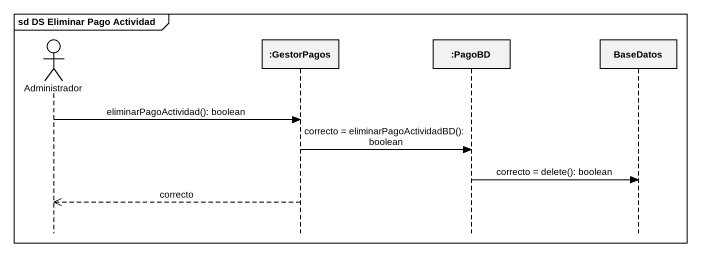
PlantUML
@startuml
mainframe sd DS Eliminar Pago Actividad
hide footbox
actor Administrador
participant ":GestorPagos" as GestorPagos
participant ":PagoBD" as PagoBD
participant BaseDatos

Administrador -> GestorPagos : eliminarPagoActividad(): boolean
GestorPagos -> PagoBD : correcto = eliminarPagoActividadBD(): boolean
PagoBD -> BaseDatos : correcto = delete(): boolean
GestorPagos -->> Administrador : correcto
@enduml
